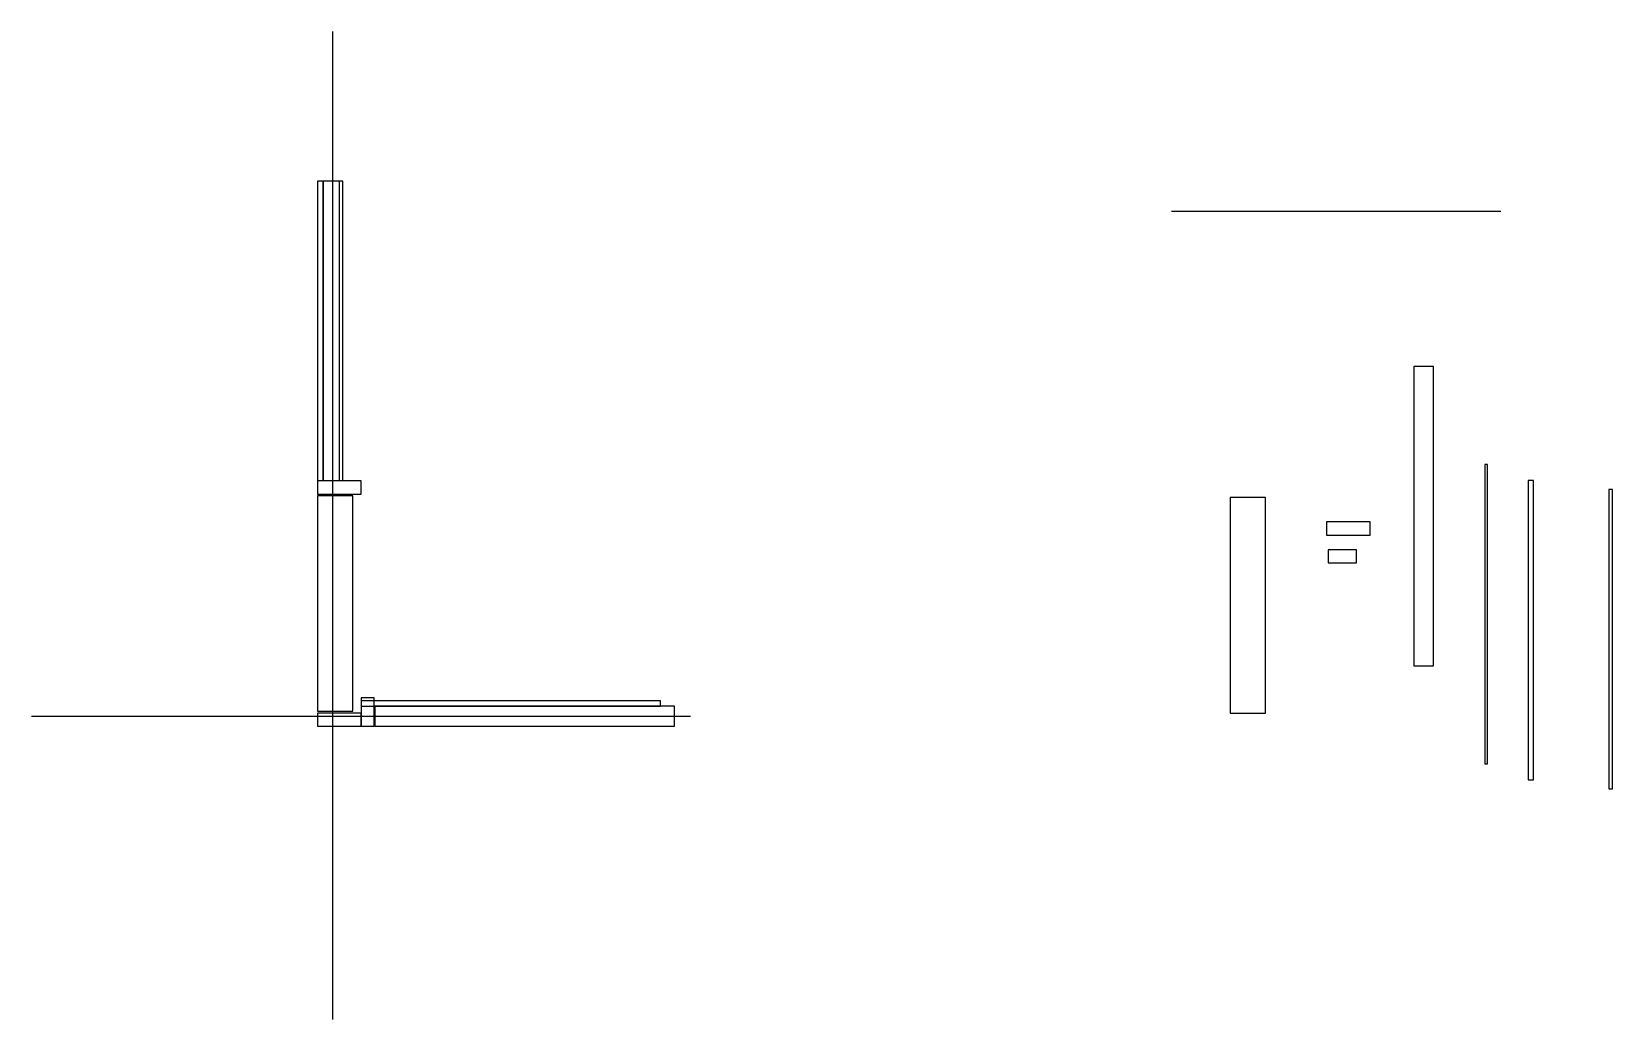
# Model space of a CAD drawing. Header units: millimetres. Extents: x -32864 to 44414, y -51818 to 3927.
# Drawn here: x 25194 to 30472, y -28200 to -24900 of the extents above; entities that cross this region are included whole.
import ezdxf

# ---------------------------------------------------------------- set-up
doc = ezdxf.new("R2010")
doc.units = ezdxf.units.MM
doc.header["$MEASUREMENT"] = 0
for name, color, linetype, lineweight, true_color in [('Canalisation', 30, 'Continuous', 25, 0xff7f00), ('elements', 4, 'Continuous', 25, 0x00ffff), ('Elements2', 54, 'Continuous', 25, 0x7f7f00), ('fundament', 5, 'Continuous', 25, 0x0000ff), ('rostverk', 3, 'Continuous', 25, 0x00ff00), ('sizes', 2, 'Continuous', 25, 0xffff00)]:
    doc.layers.add(name, color=color, linetype=linetype, lineweight=lineweight, true_color=true_color)
doc.layers.add('heater', color=6, linetype='Continuous', true_color=0xff00ff)

# ---------------------------------------------------------------- blocks, each defined once
blk = doc.blocks.new('Pruss 145x44')
at = {"layer": 'Elements2'}
for p, q in [((145, 0), (0, 0)), ((0, 0), (0, -44)), ((145, -44), (145, 0)), ((0, -44), (145, -44))]:
    blk.add_line(p, q, dxfattribs=at)
blk = doc.blocks.new('Pruss 95x45')
at = {"layer": 'Elements2'}
for p, q in [((95, 0), (0, 0)), ((0, 0), (0, -44)), ((95, -44), (95, 0)), ((0, -44), (95, -44))]:
    blk.add_line(p, q, dxfattribs=at)
blk = doc.blocks.new('Door WC')
at = {"layer": 'elements'}
for p, q in [((118, 0), (0, 0)), ((0, 0), (0, -720)), ((118, -720), (118, 0)), ((0, -720), (118, -720))]:
    blk.add_line(p, q, dxfattribs=at)
blk = doc.blocks.new('Plate Cembrit')
at = {"layer": 'Canalisation'}
for p, q in [((9, 0), (0, 0)), ((0, 0), (0, -1000)), ((9, -1000), (9, 0)), ((0, -1000), (9, -1000))]:
    blk.add_line(p, q, dxfattribs=at)
blk = doc.blocks.new('Plate OSB3')
at = {"layer": 'heater'}
for p, q in [((18, 0), (0, 0)), ((0, 0), (0, -1000)), ((18, -1000), (18, 0)), ((0, -1000), (18, -1000))]:
    blk.add_line(p, q, dxfattribs=at)
blk = doc.blocks.new('MetallKarkass66')
at = {"layer": 'fundament'}
for p, q in [((66, 0), (0, 0)), ((0, 0), (0, -1000)), ((66, -1000), (66, 0)), ((0, -1000), (66, -1000))]:
    blk.add_line(p, q, dxfattribs=at)
blk = doc.blocks.new('Plate XPS 12')
at = {"layer": 'sizes'}
for p, q in [((12, 1000), (0, 1000)), ((0, 1000), (0, 0)), ((12, 0), (12, 1000)), ((0, 0), (12, 0))]:
    blk.add_line(p, q, dxfattribs=at)

msp = doc.modelspace()

# ---------------------------------------------------------------- linework, layer by layer
at = {"layer": 'rostverk'}
for p, q in [((26200, -26000), (26200, -24900)), ((29000, -25500), (30100, -25500)), ((26200, -27100), (26200, -26000)), ((26200, -28200), (26200, -27100)), ((26293.9, -27187.6), (25193.9, -27187.6)), ((27393.9, -27187.6), (26293.9, -27187.6))]:
    msp.add_line(p, q, dxfattribs=at)

# ---------------------------------------------------------------- block references
at = {"layer": 'heater'}
for name, p in [('Plate OSB3', (26149, -25400)), ('MetallKarkass66', (26167, -25400)), ('MetallKarkass66', (29808.9, -26018.8)), ('Plate Cembrit', (30045.8, -26346.3)), ('Pruss 145x44', (26149, -26401)), ('Plate OSB3', (30191, -26400)), ('Door WC', (26148.9, -26450.6)), ('Door WC', (29195.6, -26456.5)), ('Pruss 145x44', (29517.9, -26538.1)), ('Pruss 95x45', (29523.1, -26630.8)), ('Pruss 145x44', (26148.9, -27176.6))]:
    msp.add_blockref(name, p, dxfattribs=at)
at = {"layer": 'heater', "rotation": 90}
for name, p in [('Pruss 95x45', (26293.9, -27220.6)), ('Plate OSB3', (26294, -27154)), ('MetallKarkass66', (26340, -27220))]:
    msp.add_blockref(name, p, dxfattribs=at)
at = {"layer": 'sizes'}
for p in [(26221, -26400), (30460.1, -27430.1)]:
    msp.add_blockref('Plate XPS 12', p, dxfattribs=at)

doc.saveas('drawing.dxf')
